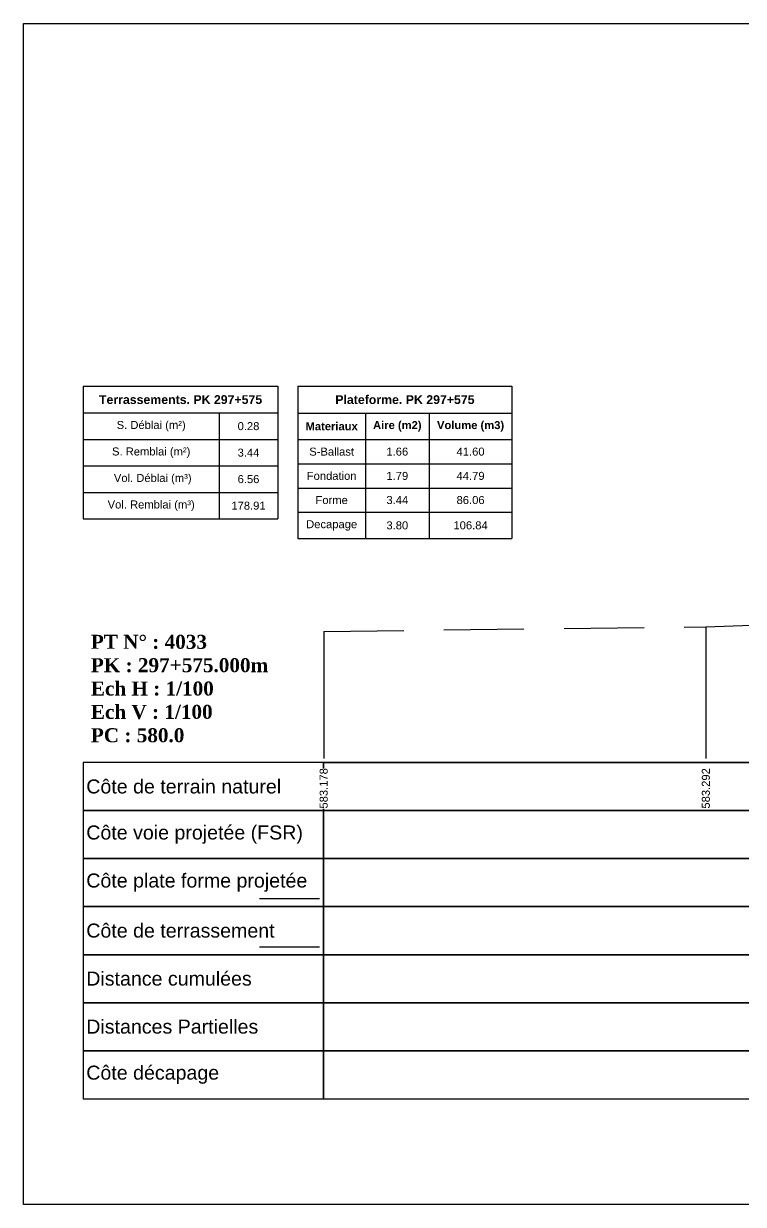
# Model space of a CAD drawing. Header units: millimetres. Extents: x 2762 to 3076, y 916 to 3305.
# Drawn here: x 3026.54 to 3044.51, y 2829.65 to 2859.15 of the extents above; entities that cross this region are included whole.
import ezdxf

# ---------------------------------------------------------------- set-up
doc = ezdxf.new("R2010")
doc.units = ezdxf.units.MM
doc.header["$LTSCALE"] = 2
doc.linetypes.add('CACHE', pattern=[9.525, 6.35, -3.175])
doc.linetypes.add('DASHED', pattern=[0.75, 0.5, -0.25])
for name, color, linetype in [('C-ANNO-TABL', 1, 'Continuous'), ('C-ANNO-TABL-TEXT', 150, 'Continuous'), ('C-ANNO-TABL-TITL', 150, 'Continuous'), ('C-ANNO-TABL-TTBL', 5, 'Continuous')]:
    doc.layers.add(name, color=color, linetype=linetype)
doc.styles.add('ARIAL', font='arial.ttf')
doc.styles.add('C3D_Etiquette', font='romans.shx')
doc.styles.add('C3D_Profil_Travers', font='romans.shx')
doc.styles.get("Standard").update_dxf_attribs({"font": 'arial.ttf'})

msp = doc.modelspace()

# ---------------------------------------------------------------- linework, layer by layer
at = {"color": 105, "linetype": 'DASHED', "lineweight": -3, "ltscale": 2}
for p, q in [((3043.571, 2844.076), (3051.012, 2844.34)), ((3034.03, 2843.962), (3043.571, 2844.076))]:
    msp.add_line(p, q, dxfattribs=at)
at = {"color": 98, "linetype": 'CACHE', "lineweight": -3}
for p, q in [((3034.03, 2843.962), (3034.03, 2840.784)), ((3043.571, 2844.076), (3043.571, 2840.784))]:
    msp.add_line(p, q, dxfattribs=at)
at = {"color": 7, "linetype": 'Continuous', "lineweight": -3}
msp.add_line((3034.029, 2840.684), (3068.031, 2840.684), dxfattribs=at)
at = {"color": 154, "linetype": 'Continuous', "lineweight": -3}
msp.add_line((3032.429, 2837.284), (3033.929, 2837.284), dxfattribs=at)
at = {"color": 1, "linetype": 'Continuous', "lineweight": -3}
msp.add_line((3032.429, 2836.084), (3033.929, 2836.084), dxfattribs=at)
at = {"color": 7, "linetype": 'Continuous', "lineweight": -3}
for points in [[(3034.029, 2839.484), (3034.029, 2840.684), (3028.029, 2840.684), (3028.029, 2839.484)], [(3034.029, 2839.484), (3068.031, 2839.484), (3068.031, 2840.684), (3034.029, 2840.684)], [(3034.029, 2838.284), (3034.029, 2839.484), (3028.029, 2839.484), (3028.029, 2838.284)], [(3034.029, 2838.284), (3068.031, 2838.284), (3068.031, 2839.484), (3034.029, 2839.484)], [(3034.029, 2837.084), (3034.029, 2838.284), (3028.029, 2838.284), (3028.029, 2837.084)], [(3034.029, 2837.084), (3068.031, 2837.084), (3068.031, 2838.284), (3034.029, 2838.284)], [(3034.029, 2835.884), (3034.029, 2837.084), (3028.029, 2837.084), (3028.029, 2835.884)], [(3034.029, 2835.884), (3068.031, 2835.884), (3068.031, 2837.084), (3034.029, 2837.084)], [(3034.029, 2834.684), (3034.029, 2835.884), (3028.029, 2835.884), (3028.029, 2834.684)], [(3034.029, 2834.684), (3068.031, 2834.684), (3068.031, 2835.884), (3034.029, 2835.884)], [(3034.029, 2833.484), (3034.029, 2834.684), (3028.029, 2834.684), (3028.029, 2833.484)], [(3034.029, 2833.484), (3068.031, 2833.484), (3068.031, 2834.684), (3034.029, 2834.684)], [(3034.029, 2832.284), (3034.029, 2833.484), (3028.029, 2833.484), (3028.029, 2832.284)], [(3034.029, 2832.284), (3068.031, 2832.284), (3068.031, 2833.484), (3034.029, 2833.484)]]:
    msp.add_3dface(points, dxfattribs=at)
at = {"layer": 'C-ANNO-TABL', "color": 7, "linetype": 'Continuous', "lineweight": -3}
for p, q in [((3028.029, 2849.419), (3031.419, 2849.419)), ((3031.419, 2849.419), (3032.888, 2849.419)), ((3031.419, 2849.419), (3031.419, 2848.757)), ((3033.388, 2849.416), (3035.07, 2849.416)), ((3035.07, 2849.416), (3036.666, 2849.416)), ((3035.07, 2849.416), (3035.07, 2848.754)), ((3036.666, 2849.416), (3038.728, 2849.416)), ((3036.666, 2849.416), (3036.666, 2848.754)), ((3028.029, 2848.757), (3031.419, 2848.757)), ((3031.419, 2848.757), (3032.888, 2848.757)), ((3031.419, 2848.757), (3031.419, 2848.095)), ((3033.388, 2848.754), (3035.07, 2848.754)), ((3035.07, 2848.754), (3036.666, 2848.754)), ((3035.07, 2848.754), (3035.07, 2848.147)), ((3036.666, 2848.754), (3038.728, 2848.754)), ((3036.666, 2848.754), (3036.666, 2848.147)), ((3028.029, 2848.095), (3031.419, 2848.095)), ((3031.419, 2848.095), (3032.888, 2848.095)), ((3031.419, 2848.095), (3031.419, 2847.432)), ((3033.388, 2848.147), (3035.07, 2848.147)), ((3035.07, 2848.147), (3036.666, 2848.147)), ((3035.07, 2848.147), (3035.07, 2847.543)), ((3036.666, 2848.147), (3038.728, 2848.147)), ((3036.666, 2848.147), (3036.666, 2847.543)), ((3028.029, 2847.432), (3031.419, 2847.432)), ((3031.419, 2847.432), (3032.888, 2847.432)), ((3031.419, 2847.432), (3031.419, 2846.77)), ((3033.388, 2847.543), (3035.07, 2847.543)), ((3035.07, 2847.543), (3036.666, 2847.543)), ((3035.07, 2847.543), (3035.07, 2846.939)), ((3036.666, 2847.543), (3038.728, 2847.543)), ((3036.666, 2847.543), (3036.666, 2846.939)), ((3033.388, 2846.939), (3035.07, 2846.939)), ((3035.07, 2846.939), (3036.666, 2846.939)), ((3035.07, 2846.939), (3035.07, 2846.28)), ((3036.666, 2846.939), (3038.728, 2846.939)), ((3036.666, 2846.939), (3036.666, 2846.28))]:
    msp.add_line(p, q, dxfattribs=at)
at = {"layer": 'C-ANNO-TABL-TTBL', "color": 7, "linetype": 'Continuous', "lineweight": -3}
for p, q in [((3028.029, 2850.084), (3032.888, 2850.084)), ((3028.029, 2850.084), (3028.029, 2849.419)), ((3032.888, 2850.084), (3032.888, 2849.419)), ((3033.388, 2850.084), (3038.728, 2850.084)), ((3033.388, 2850.084), (3033.388, 2849.416)), ((3038.728, 2850.084), (3038.728, 2849.416)), ((3028.029, 2849.419), (3028.029, 2848.757)), ((3032.888, 2849.419), (3032.888, 2848.757)), ((3033.388, 2849.416), (3033.388, 2848.754)), ((3038.728, 2849.416), (3038.728, 2848.754)), ((3028.029, 2848.757), (3028.029, 2848.095)), ((3032.888, 2848.757), (3032.888, 2848.095)), ((3033.388, 2848.754), (3033.388, 2848.147)), ((3038.728, 2848.754), (3038.728, 2848.147)), ((3028.029, 2848.095), (3028.029, 2847.432)), ((3032.888, 2848.095), (3032.888, 2847.432)), ((3033.388, 2848.147), (3033.388, 2847.543)), ((3038.728, 2848.147), (3038.728, 2847.543)), ((3028.029, 2847.432), (3028.029, 2846.77)), ((3032.888, 2847.432), (3032.888, 2846.77)), ((3033.388, 2847.543), (3033.388, 2846.939)), ((3038.728, 2847.543), (3038.728, 2846.939)), ((3028.029, 2846.77), (3031.419, 2846.77)), ((3031.419, 2846.77), (3032.888, 2846.77)), ((3033.388, 2846.939), (3033.388, 2846.28)), ((3038.728, 2846.939), (3038.728, 2846.28)), ((3033.388, 2846.28), (3035.07, 2846.28)), ((3035.07, 2846.28), (3036.666, 2846.28)), ((3036.666, 2846.28), (3038.728, 2846.28))]:
    msp.add_line(p, q, dxfattribs=at)

# ---------------------------------------------------------------- texts
at = {"color": 7, "linetype": 'Continuous', "lineweight": -3, "char_height": 0.35}
for s, insert, attachment_point, style in [('{\\fTimes New Roman|b1|i0|c0|p18;PT N° : 4033\\PPK : 297+575.000m\\PEch H : 1/100\\PEch V : 1/100\\PPC : 580.0}', (3028.218, 2841.184), 7, 'C3D_Profil_Travers'), ('{\\fArial|b0|i0|c0|p34;Côte de terrain naturel}', (3028.104, 2840.084), 4, 'C3D_Etiquette'), ('{\\fArial|b0|i0|c0|p34;Côte plate forme projetée}', (3028.104, 2837.684), 4, 'C3D_Etiquette'), ('{\\fArial|b0|i0|c0|p34;Côte de terrassement}', (3028.104, 2836.484), 4, 'C3D_Etiquette'), ('{\\fArial|b0|i0|c0|p34;Distance cumulées}', (3028.104, 2835.284), 4, 'C3D_Etiquette'), ('{\\fArial|b0|i0|c0|p34;Distances Partielles}', (3028.104, 2834.084), 4, 'C3D_Etiquette'), ('{\\fArial|b0|i0|c0|p34;Côte décapage}', (3028.104, 2832.884), 4, 'C3D_Etiquette')]:
    msp.add_mtext(s, dxfattribs=dict(at, insert=insert, attachment_point=attachment_point, style=style))
at = {"color": 7, "linetype": 'Continuous', "lineweight": -3, "insert": (3028.104, 2838.884), "char_height": 0.35, "attachment_point": 4}
msp.add_mtext('{\\fArial|b0|i0|c0|p34;Côte voie projetée (FSR)}', dxfattribs=at)
at = {"layer": 'C-ANNO-TABL-TEXT', "color": 7, "linetype": 'Continuous', "lineweight": -3, "char_height": 0.2, "attachment_point": 5, "style": 'ARIAL'}
for s, insert in [('{\\fArial|b0|i0|c0|p34;\\C7;0.28}', (3032.153, 2849.088)), ('{\\fArial|b0|i0|c0|p34;\\C7;3.44}', (3032.153, 2848.426)), ('{\\fArial|b0|i0|c0|p34;\\C7;S-Ballast}', (3034.229, 2848.451)), ('{\\fArial|b0|i0|c0|p34;\\C7;1.66}', (3035.868, 2848.451)), ('{\\C18;\\c0;41.60}', (3037.697, 2848.451)), ('{\\fArial|b0|i0|c0|p34;\\C7;Fondation}', (3034.229, 2847.845)), ('{\\fArial|b0|i0|c0|p34;\\C7;1.79}', (3035.868, 2847.845)), ('{\\C18;\\c0;44.79}', (3037.697, 2847.845)), ('{\\fArial|b0|i0|c0|p34;\\C7;6.56}', (3032.153, 2847.764)), ('{\\fArial|b0|i0|c0|p34;\\C7;Forme}', (3034.229, 2847.241)), ('{\\fArial|b0|i0|c0|p34;\\C7;3.44}', (3035.868, 2847.241)), ('{\\C18;\\c0;86.06}', (3037.697, 2847.241)), ('{\\fArial|b0|i0|c0|p34;\\C7;178.91}', (3032.153, 2847.101)), ('{\\fArial|b0|i0|c0|p34;\\C7;Decapage}', (3034.229, 2846.609)), ('{\\fArial|b0|i0|c0|p34;\\C7;3.80}', (3035.868, 2846.609)), ('{\\C18;\\c0;106.84}', (3037.697, 2846.609))]:
    msp.add_mtext(s, dxfattribs=dict(at, insert=insert))
at = {"layer": 'C-ANNO-TABL-TITL', "color": 7, "linetype": 'Continuous', "lineweight": -3, "attachment_point": 5, "style": 'ARIAL'}
for s, insert, char_height in [('{\\fArial|b1|i0|c0|p34;\\C7;Terrassements. PK 297+575}', (3030.458, 2849.751), 0.22), ('{\\fArial|b1|i0|c0|p34;\\C18;\\c0;Plateforme. PK 297+575}', (3036.058, 2849.75), 0.22), ('{\\fArial|b0|i0|c0|p34;\\C7;S. Déblai (m²) }', (3029.724, 2849.088), 0.2), ('{\\fArial|b1|i0|c0|p34;\\C7;Materiaux   }', (3034.229, 2849.085), 0.2), ('{\\fArial|b1|i0|c0|p34;\\C7;Aire (m2)}', (3035.868, 2849.085), 0.2), ('{\\fArial|b1|i0|c0|p34;\\C7;Volume (m3)}', (3037.697, 2849.085), 0.2), ('{\\fArial|b0|i0|c0|p34;\\C7;S. Remblai (m²) }', (3029.724, 2848.426), 0.2), ('{\\fArial|b0|i0|c0|p34;\\C7; Vol. Déblai (m³) }', (3029.724, 2847.764), 0.2), ('{\\fArial|b0|i0|c0|p34;\\C7;Vol. Remblai (m³)}', (3029.724, 2847.101), 0.2)]:
    msp.add_mtext(s, dxfattribs=dict(at, insert=insert, char_height=char_height))

# ---------------------------------------------------------------- next in the draw order: texts
at = {"color": 7, "linetype": 'Continuous', "lineweight": -3, "char_height": 0.2, "attachment_point": 4, "rotation": 90, "style": 'C3D_Profil_Travers', "bg_fill": 3, "box_fill_scale": 1.000375, "bg_fill_color": 256, "bg_fill_true_color": 13158600, "bg_fill_transparency": 0}
for s, insert, width in [('{\\fArial|b0|i0|c0|p34;583.178}', (3034.03, 2839.534), 0.99595), ('{\\fArial|b0|i0|c0|p34;583.292}', (3043.571, 2839.534), 0.99347)]:
    msp.add_mtext(s, dxfattribs=dict(at, insert=insert, width=width))

# ---------------------------------------------------------------- next in the draw order: linework, layer by layer
msp.add_lwpolyline([(3026.54, 2859.145), (3075.54, 2859.145), (3075.54, 2829.645), (3026.54, 2829.645)], close=True)

doc.saveas('drawing.dxf')
